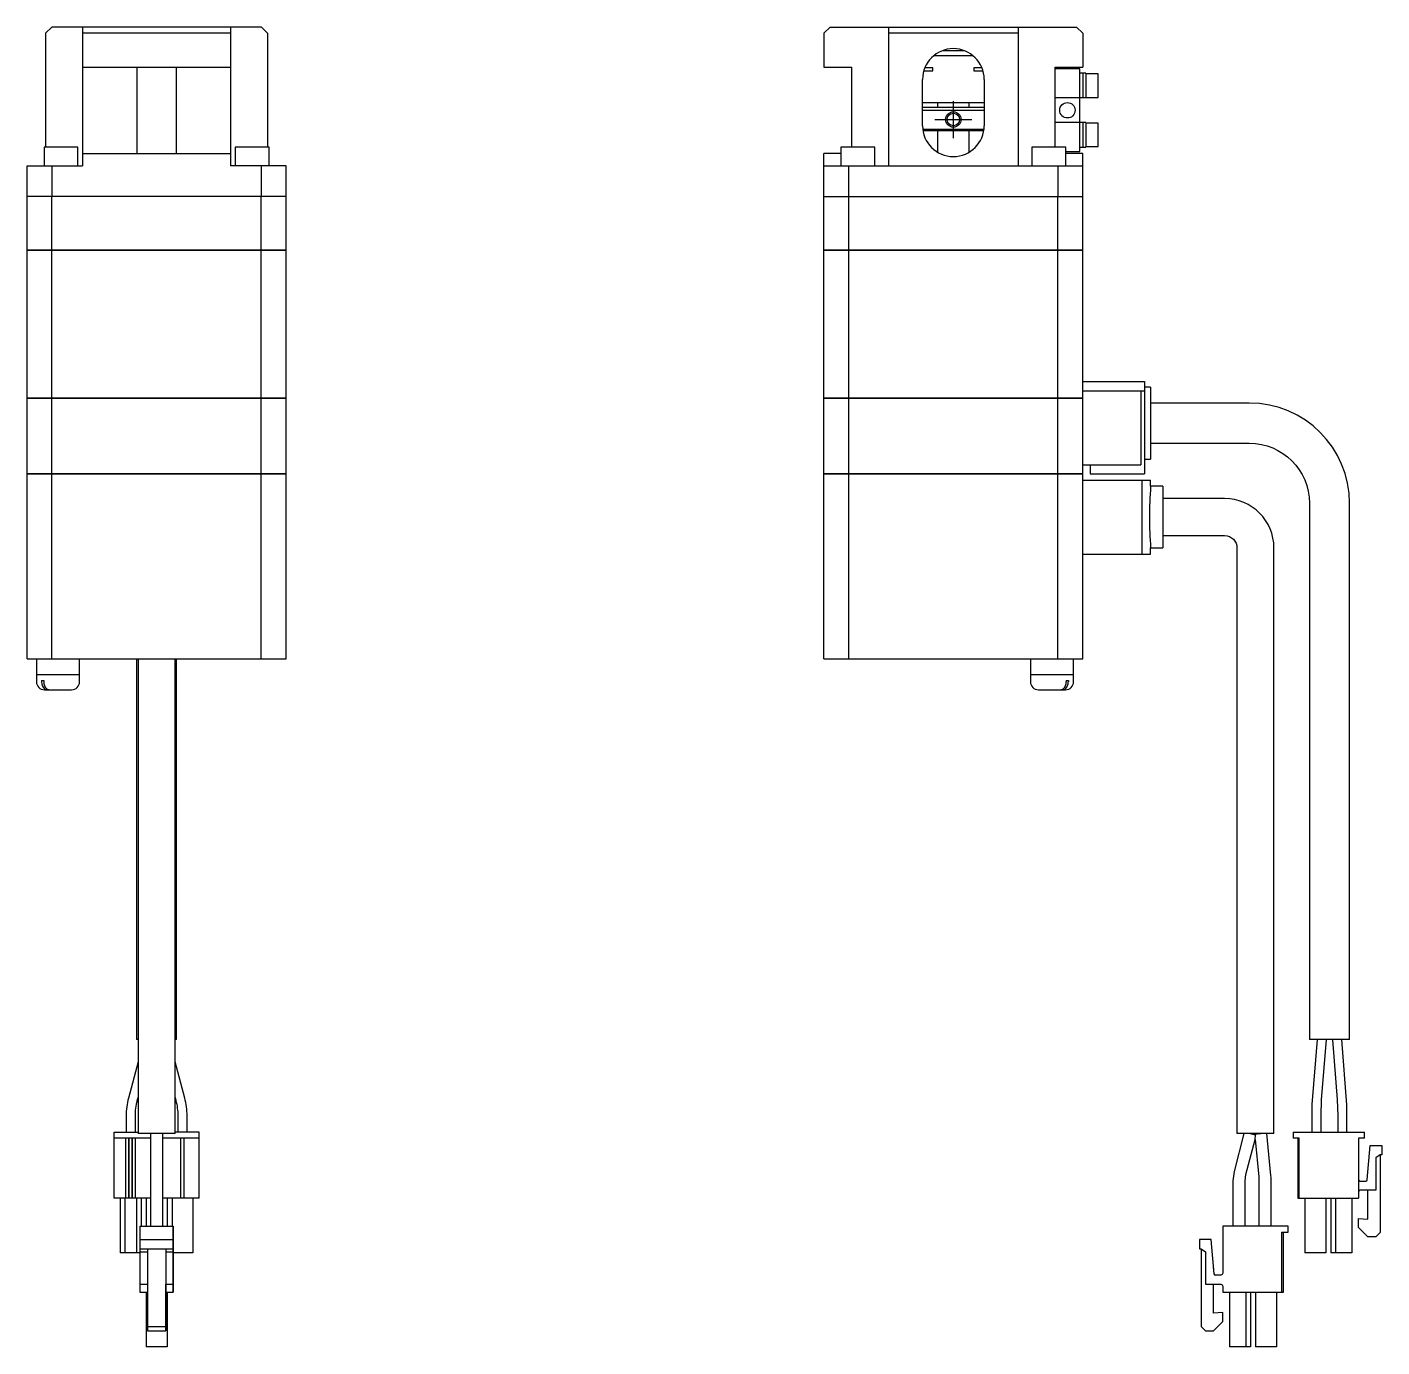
# Model space of a CAD drawing. Extents: x 0 to 971, y -8 to 578.
# Drawn here: x 501.2 to 720.9, y 108.6 to 322.7 of the extents above; entities that cross this region are included whole.
import ezdxf

# ---------------------------------------------------------------- set-up
doc = ezdxf.new("R2010")
doc.units = 0
doc.header["$LTSCALE"] = 0.5
doc.linetypes.add('CENTER', pattern=[50.8, 31.75, -6.35, 6.35, -6.35])
for name, color, linetype in [('MSM_CENTER', 1, 'CENTER'), ('MSM_CONTINUOUS', 7, 'CONTINUOUS'), ('MSM_NARROW', 5, 'CONTINUOUS')]:
    doc.layers.add(name, color=color, linetype=linetype)

msp = doc.modelspace()

# ---------------------------------------------------------------- linework, layer by layer
at = {"layer": 'MSM_CENTER'}
for p, q in [((651.41, 304.69), (651.41, 310.69)), ((648.41, 307.69), (654.41, 307.69))]:
    msp.add_line(p, q, dxfattribs=at)
at = {"layer": 'MSM_CONTINUOUS'}
for p, q in [((505.2, 322.69), (504.2, 321.69)), ((504.2, 321.69), (504.2, 303.19)), ((539.2, 322.69), (505.2, 322.69)), ((510.2, 322.69), (510.2, 300.19)), ((534.2, 321.69), (510.2, 321.69)), ((534.2, 322.69), (534.2, 300.19)), ((540.2, 321.69), (539.2, 322.69)), ((540.2, 321.69), (540.2, 303.19)), ((631.41, 322.69), (630.41, 321.69)), ((630.41, 321.69), (630.41, 316.19)), ((631.41, 322.69), (671.41, 322.69)), ((640.91, 322.69), (640.91, 300.19)), ((661.91, 321.69), (640.91, 321.69)), ((661.91, 322.69), (661.91, 300.19)), ((672.41, 321.69), (671.41, 322.69)), ((672.41, 321.69), (672.41, 316.19)), ((649.71, 318.89), (653.12, 318.89)), ((650.16, 318.89), (650.16, 319.03)), ((652.66, 319.03), (652.66, 318.89)), ((648.28, 318.09), (654.54, 318.09)), ((510.2, 316.19), (534.2, 316.19)), ((518.98, 316.19), (518.98, 302.19)), ((525.41, 302.19), (525.41, 316.19)), ((630.41, 316.19), (634.91, 316.19)), ((634.91, 316.19), (634.91, 303.19)), ((646.61, 315.59), (648.08, 315.59)), ((648.08, 316.09), (646.79, 316.09)), ((648.06, 315.59), (648.06, 316.09)), ((648.08, 315.59), (648.08, 316.09)), ((656.04, 316.09), (654.74, 316.09)), ((654.74, 316.09), (654.74, 315.59)), ((654.74, 315.59), (656.21, 315.59)), ((654.76, 316.09), (654.76, 315.59)), ((667.91, 316.19), (672.41, 316.19)), ((667.91, 303.19), (667.91, 316.19)), ((671.91, 315.89), (667.91, 315.89)), ((671.91, 302.49), (671.91, 315.89)), ((672.91, 315.19), (671.91, 315.19)), ((672.41, 315.19), (672.41, 311.19)), ((672.91, 315.19), (672.91, 311.19)), ((674.91, 315.09), (672.91, 315.09)), ((674.91, 311.29), (674.91, 315.09)), ((646.41, 306.69), (646.41, 314.19)), ((656.41, 314.19), (656.41, 306.69)), ((656.41, 310.39), (646.41, 310.39)), ((648.91, 309.69), (648.91, 310.39)), ((653.91, 310.39), (653.91, 309.69)), ((672.91, 311.19), (667.91, 311.19)), ((672.91, 311.29), (674.91, 311.29)), ((646.41, 309.69), (656.41, 309.69)), ((646.41, 309.19), (656.41, 309.19)), ((656.38, 306.09), (646.45, 306.09)), ((646.48, 305.89), (656.35, 305.89)), ((648.91, 302.36), (648.91, 305.89)), ((653.91, 305.89), (653.91, 302.36)), ((672.91, 307.19), (667.91, 307.19)), ((672.41, 307.19), (672.41, 303.19)), ((672.91, 307.19), (672.91, 303.19)), ((674.91, 307.09), (672.91, 307.09)), ((674.91, 303.29), (674.91, 307.09)), ((672.91, 303.29), (674.91, 303.29)), ((509.45, 303.19), (503.95, 303.19)), ((503.95, 303.19), (503.95, 300.19)), ((509.45, 300.19), (509.45, 303.19)), ((510.2, 302.19), (534.2, 302.19)), ((540.45, 303.19), (534.95, 303.19)), ((534.95, 303.19), (534.95, 300.19)), ((540.45, 300.19), (540.45, 303.19)), ((630.41, 286.49), (630.41, 302.19)), ((633.16, 302.19), (630.41, 302.19)), ((638.66, 303.19), (633.16, 303.19)), ((633.16, 303.19), (633.16, 300.19)), ((638.66, 300.19), (638.66, 303.19)), ((669.66, 303.19), (664.16, 303.19)), ((664.16, 303.19), (664.16, 300.19)), ((669.66, 300.19), (669.66, 303.19)), ((669.66, 302.49), (671.91, 302.49)), ((672.41, 302.19), (669.66, 302.19)), ((671.91, 303.19), (672.91, 303.19)), ((672.41, 286.49), (672.41, 302.19)), ((501.2, 286.49), (501.2, 300.19)), ((501.2, 300.19), (510.2, 300.19)), ((505.2, 300.19), (505.2, 295.19)), ((543.2, 300.19), (534.2, 300.19)), ((539.2, 295.19), (539.2, 300.19)), ((543.2, 286.49), (543.2, 300.19)), ((630.41, 300.19), (672.41, 300.19)), ((634.41, 300.19), (634.41, 295.19)), ((668.41, 295.19), (668.41, 300.19)), ((543.2, 295.19), (501.2, 295.19)), ((505.23, 286.49), (505.23, 295.19)), ((539.17, 286.49), (539.17, 295.19)), ((630.41, 295.19), (672.41, 295.19)), ((634.44, 286.49), (634.44, 295.19)), ((668.38, 286.49), (668.38, 295.19)), ((543.2, 286.49), (501.2, 286.49)), ((501.2, 262.49), (501.2, 286.44)), ((543.2, 286.44), (501.2, 286.44)), ((501.25, 286.44), (501.25, 286.49)), ((505.23, 262.49), (505.23, 286.44)), ((505.48, 286.44), (505.48, 286.49)), ((538.91, 286.44), (538.91, 286.49)), ((539.17, 262.49), (539.17, 286.44)), ((543.15, 286.44), (543.15, 286.49)), ((543.2, 262.49), (543.2, 286.44)), ((672.41, 286.49), (630.41, 286.49)), ((630.41, 262.49), (630.41, 286.44)), ((672.41, 286.44), (630.41, 286.44)), ((630.46, 286.44), (630.46, 286.49)), ((634.44, 262.49), (634.44, 286.44)), ((634.7, 286.44), (634.7, 286.49)), ((668.13, 286.44), (668.13, 286.49)), ((668.38, 262.49), (668.38, 286.44)), ((672.36, 286.44), (672.36, 286.49)), ((672.41, 250.19), (672.41, 286.44)), ((672.41, 265.19), (682.41, 265.19)), ((672.41, 263.69), (682.41, 263.69)), ((681.81, 263.69), (681.81, 251.69)), ((682.41, 265.19), (682.41, 250.19)), ((683.41, 264.26), (682.41, 264.26)), ((683.41, 264.26), (683.41, 252.62)), ((543.2, 262.49), (501.2, 262.49)), ((501.2, 250.19), (501.2, 262.44)), ((543.2, 262.44), (501.2, 262.44)), ((501.25, 262.44), (501.25, 262.49)), ((505.23, 250.19), (505.23, 262.44)), ((505.48, 262.44), (505.48, 262.49)), ((538.91, 262.44), (538.91, 262.49)), ((539.17, 250.19), (539.17, 262.44)), ((543.15, 262.44), (543.15, 262.49)), ((543.2, 250.19), (543.2, 262.44)), ((672.41, 262.49), (630.41, 262.49)), ((630.41, 250.19), (630.41, 262.44)), ((672.41, 262.44), (630.41, 262.44)), ((630.46, 262.44), (630.46, 262.49)), ((634.44, 250.19), (634.44, 262.44)), ((634.7, 262.44), (634.7, 262.49)), ((668.13, 262.44), (668.13, 262.49)), ((668.38, 250.19), (668.38, 262.44)), ((672.36, 262.44), (672.36, 262.49)), ((699.41, 261.69), (683.41, 261.69)), ((683.41, 255.19), (699.41, 255.19)), ((672.41, 251.69), (681.81, 251.69)), ((673.61, 251.69), (673.61, 250.19)), ((682.41, 252.62), (683.41, 252.62)), ((543.2, 250.19), (501.2, 250.19)), ((501.2, 220.19), (501.2, 250.14)), ((543.2, 250.14), (501.2, 250.14)), ((501.25, 250.14), (501.25, 250.19)), ((505.23, 220.19), (505.23, 250.14)), ((505.48, 250.14), (505.48, 250.19)), ((538.91, 250.14), (538.91, 250.19)), ((539.17, 220.19), (539.17, 250.14)), ((543.15, 250.14), (543.15, 250.19)), ((543.2, 220.19), (543.2, 250.14)), ((672.41, 250.19), (630.41, 250.19)), ((630.41, 220.19), (630.41, 250.14)), ((672.41, 250.14), (630.41, 250.14)), ((630.46, 250.14), (630.46, 250.19)), ((634.44, 220.19), (634.44, 250.14)), ((634.7, 250.14), (634.7, 250.19)), ((668.13, 250.14), (668.13, 250.19)), ((668.38, 220.19), (668.38, 250.14)), ((672.36, 250.14), (672.36, 250.19)), ((672.41, 220.19), (672.41, 250.14)), ((672.41, 249.19), (683.41, 249.19)), ((673.61, 250.19), (682.41, 250.19)), ((681.98, 249.19), (681.98, 237.19)), ((683.41, 248.19), (683.41, 249.19)), ((685.41, 248.19), (683.41, 248.19)), ((685.41, 248.19), (685.41, 238.19)), ((695.41, 246.19), (685.41, 246.19)), ((709.16, 245.44), (709.16, 158.44)), ((715.66, 158.44), (715.66, 245.44)), ((685.41, 240.19), (695.41, 240.19)), ((683.41, 237.19), (683.41, 238.19)), ((683.41, 238.19), (685.41, 238.19)), ((697.41, 238.19), (697.41, 143.19)), ((703.41, 143.19), (703.41, 238.19)), ((672.41, 237.19), (683.41, 237.19)), ((501.2, 220.19), (543.2, 220.19)), ((502.7, 220.19), (502.7, 217.69)), ((509.7, 217.69), (509.7, 220.19)), ((518.95, 220.19), (518.95, 158.44)), ((519.2, 220.19), (519.2, 143.19)), ((525.2, 143.19), (525.2, 220.19)), ((525.45, 158.44), (525.45, 220.19)), ((630.41, 220.19), (672.41, 220.19)), ((663.91, 220.19), (663.91, 217.69)), ((670.91, 217.69), (670.91, 220.19)), ((502.7, 217.69), (509.7, 217.69)), ((502.7, 217.64), (509.7, 217.64)), ((502.7, 217.64), (502.7, 216.49)), ((502.75, 217.69), (502.75, 217.64)), ((509.65, 217.64), (509.65, 217.69)), ((509.7, 216.49), (509.7, 217.64)), ((663.91, 217.69), (670.91, 217.69)), ((663.91, 217.64), (663.91, 216.49)), ((663.91, 217.64), (670.91, 217.64)), ((663.96, 217.69), (663.96, 217.64)), ((670.86, 217.64), (670.86, 217.69)), ((670.91, 216.49), (670.91, 217.64)), ((503.55, 216.69), (503.9, 216.69)), ((503.55, 216.69), (503.55, 216.49)), ((503.9, 216.69), (503.9, 216.49)), ((669.7, 216.69), (670.06, 216.69)), ((669.7, 216.69), (669.7, 216.49)), ((670.06, 216.69), (670.06, 216.49)), ((504, 215.19), (508.4, 215.19)), ((665.21, 215.19), (669.61, 215.19)), ((519.2, 158.44), (518.95, 158.44)), ((525.45, 158.44), (525.2, 158.44)), ((715.66, 158.44), (709.16, 158.44)), ((710.41, 158.44), (709.57, 147.89)), ((711.14, 148.7), (711.91, 158.38)), ((712.91, 158.38), (713.64, 148.7)), ((715.21, 147.87), (714.41, 158.44)), ((519.2, 154.81), (517.63, 148.95)), ((526.77, 148.95), (525.2, 154.81)), ((519.07, 148.56), (519.2, 149.02)), ((525.2, 149.02), (525.32, 148.56)), ((711.04, 146.06), (711.14, 148.7)), ((713.64, 148.7), (713.74, 146.07)), ((517.25, 146.06), (517.25, 143.44)), ((518.75, 143.44), (518.75, 146.06)), ((525.65, 146.07), (525.65, 143.44)), ((527.15, 143.44), (527.15, 146.07)), ((709.54, 147.04), (709.54, 143.44)), ((711.04, 143.44), (711.04, 146.06)), ((713.74, 146.07), (713.74, 143.44)), ((715.24, 143.44), (715.24, 147.06)), ((515.3, 143.44), (519.2, 143.44)), ((515.3, 132.74), (515.3, 143.44)), ((525.2, 143.19), (519.2, 143.19)), ((521.2, 143.19), (521.2, 136.81)), ((523.2, 136.81), (523.2, 143.19)), ((523.2, 136.28), (523.2, 143.19)), ((529.1, 143.44), (525.2, 143.44)), ((529.1, 132.74), (529.1, 143.44)), ((698.53, 143.19), (696.93, 137.06)), ((703.41, 143.19), (697.41, 143.19)), ((699.56, 143.19), (700.41, 142.97)), ((700.28, 143), (699.56, 143.19)), ((700.27, 143.09), (701.26, 143.19)), ((700.27, 143.09), (700.28, 143)), ((700.28, 143), (700.41, 142.97)), ((700.41, 142.97), (700.28, 143)), ((700.35, 142.24), (700.41, 142.97)), ((702.92, 136.38), (702.27, 143.19)), ((706.51, 143.44), (706.51, 142.44)), ((706.51, 143.44), (718.11, 143.44)), ((718.11, 142.44), (718.11, 143.44)), ((521.2, 142.44), (515.3, 142.44)), ((517.2, 132.74), (517.2, 142.44)), ((517.7, 132.74), (517.7, 142.44)), ((517.75, 132.74), (517.75, 142.44)), ((518.25, 132.74), (518.25, 142.44)), ((518.3, 132.74), (518.3, 142.44)), ((518.8, 132.74), (518.8, 142.44)), ((529.1, 142.44), (523.2, 142.44)), ((526.15, 132.74), (526.15, 142.44)), ((526.65, 132.74), (526.65, 142.44)), ((698.87, 136.56), (700.35, 142.24)), ((700.35, 142.24), (700.93, 136.19)), ((707.51, 142.44), (706.51, 142.44)), ((707.26, 142.44), (707.26, 132.74)), ((707.51, 132.74), (707.51, 142.44)), ((718.11, 142.44), (717.11, 142.44)), ((717.11, 142.44), (717.11, 132.74)), ((718.51, 135.67), (719, 141.24)), ((719, 141.24), (720.91, 141.24)), ((720.91, 141.24), (720.91, 139.74)), ((720.61, 139.74), (719.91, 139.24)), ((719.91, 139.24), (719.91, 133.99)), ((720.91, 139.74), (720.61, 139.74)), ((720.61, 139.74), (720.61, 127.14)), ((521.2, 136.81), (521.2, 135.55)), ((523.2, 135.55), (523.2, 136.81)), ((523.2, 136.09), (523.2, 136.28)), ((696.93, 137.06), (696.74, 135.55)), ((698.74, 135.55), (698.87, 136.56)), ((702.94, 136.09), (702.92, 136.38)), ((521.2, 135.55), (521.2, 128.19)), ((523.2, 128.19), (523.2, 136.09)), ((523.2, 128.19), (523.2, 135.55)), ((696.74, 135.55), (696.74, 128.19)), ((698.74, 128.19), (698.74, 135.55)), ((700.93, 136.19), (700.94, 136.09)), ((700.94, 136.09), (700.94, 128.19)), ((702.94, 128.19), (702.94, 136.09)), ((717.41, 135.49), (718.31, 135.49)), ((521.2, 132.74), (515.3, 132.74)), ((516.3, 132.74), (516.3, 123.84)), ((517.05, 132.74), (517.05, 123.84)), ((518.95, 132.74), (518.95, 123.84)), ((519.7, 132.74), (519.7, 128.19)), ((520.5, 132.74), (520.5, 128.19)), ((529.1, 132.74), (523.2, 132.74)), ((523.9, 132.74), (523.9, 128.19)), ((524.7, 132.74), (524.7, 128.19)), ((528.1, 132.74), (528.1, 123.84)), ((707.26, 132.74), (717.11, 132.74)), ((708.41, 132.74), (708.41, 123.84)), ((711.81, 132.74), (711.81, 123.84)), ((712.61, 132.74), (712.61, 123.84)), ((713.36, 132.74), (713.36, 123.84)), ((716.01, 132.74), (716.01, 123.84)), ((719.91, 133.99), (717.41, 133.99)), ((718.61, 129.31), (718.61, 133.99)), ((519.5, 128.19), (524.9, 128.19)), ((519.5, 128.19), (519.5, 125.99)), ((524.9, 128.19), (524.9, 120.54)), ((524.9, 128.19), (524.9, 128.19)), ((524.9, 127.19), (524.9, 128.19)), ((695.11, 128.19), (695.11, 120.54)), ((705.71, 128.19), (695.11, 128.19)), ((705.71, 127.19), (705.71, 128.19)), ((705.71, 127.19), (705.71, 128.19)), ((717.11, 127.94), (717.11, 129.44)), ((717.11, 129.44), (718.61, 129.31)), ((718.61, 126.44), (717.11, 127.94)), ((519.5, 125.99), (519.5, 124.49)), ((519.5, 125.99), (524.9, 125.99)), ((524.9, 117.49), (524.9, 127.19)), ((524.9, 125.99), (524.9, 124.49)), ((524.9, 120.42), (524.9, 125.99)), ((691.31, 125.99), (691.31, 124.49)), ((693.23, 125.99), (691.31, 125.99)), ((693.71, 120.42), (693.23, 125.99)), ((693.71, 120.42), (693.23, 125.99)), ((704.71, 127.19), (705.71, 127.19)), ((704.71, 117.49), (704.71, 127.19)), ((704.71, 117.49), (704.71, 127.19)), ((704.96, 117.49), (704.96, 127.19)), ((719.91, 126.44), (718.61, 126.44)), ((720.61, 127.14), (719.91, 126.44)), ((519.5, 123.84), (516.3, 123.84)), ((519.5, 124.49), (524.9, 124.49)), ((519.5, 124.49), (519.5, 123.99)), ((519.5, 123.99), (520.7, 123.99)), ((519.5, 123.99), (519.5, 118.74)), ((520.7, 124.49), (520.7, 111.89)), ((523.7, 124.49), (523.7, 123.99)), ((523.7, 124.49), (523.7, 111.89)), ((523.7, 123.99), (524.9, 123.99)), ((523.7, 123.99), (523.7, 118.74)), ((524.9, 124.49), (524.9, 123.99)), ((524.9, 123.99), (524.9, 118.74)), ((528.1, 123.84), (524.9, 123.84)), ((691.31, 124.49), (691.61, 124.49)), ((691.61, 124.49), (692.31, 123.99)), ((691.61, 124.49), (691.61, 111.89)), ((692.31, 123.99), (692.31, 118.74)), ((711.81, 123.84), (708.41, 123.84)), ((716.01, 123.84), (712.61, 123.84)), ((693.71, 120.42), (693.61, 121.57)), ((693.71, 120.42), (693.61, 121.57)), ((693.61, 121.57), (693.61, 121.57)), ((519.5, 118.74), (520.7, 118.74)), ((519.5, 118.74), (519.5, 118.44)), ((523.7, 114.06), (523.7, 118.74)), ((523.7, 118.74), (524.9, 118.74)), ((523.7, 118.44), (523.7, 118.74)), ((524.9, 120.54), (524.9, 120.24)), ((524.9, 120.24), (524.9, 120.42)), ((524.9, 118.74), (524.9, 118.44)), ((692.31, 118.74), (694.81, 118.74)), ((693.61, 114.06), (693.61, 118.74)), ((693.61, 114.06), (693.61, 118.74)), ((694.81, 120.24), (693.91, 120.24)), ((519.5, 118.44), (519.5, 117.49)), ((519.5, 117.49), (520.7, 117.49)), ((520.5, 117.49), (520.5, 108.59)), ((523.7, 117.49), (524.9, 117.49)), ((523.9, 117.49), (523.9, 108.59)), ((523.9, 117.49), (523.9, 108.59)), ((523.9, 117.49), (523.9, 108.59)), ((524.9, 118.44), (524.9, 117.49)), ((695.11, 118.44), (695.11, 117.49)), ((695.11, 117.49), (704.71, 117.49)), ((696.21, 117.49), (696.21, 108.59)), ((698.86, 117.49), (698.86, 108.59)), ((699.61, 117.49), (699.61, 108.59)), ((699.61, 117.49), (699.61, 108.59)), ((700.41, 117.49), (700.41, 108.59)), ((703.81, 117.49), (703.81, 108.59)), ((703.81, 117.49), (703.81, 108.59)), ((704.71, 117.49), (704.96, 117.49)), ((523.7, 114.19), (523.7, 114.06)), ((523.7, 112.69), (523.7, 114.19)), ((523.7, 111.19), (523.7, 112.69)), ((695.11, 114.19), (693.61, 114.06)), ((693.61, 111.19), (695.11, 112.69)), ((693.61, 111.19), (695.11, 112.69)), ((695.11, 112.69), (695.11, 114.19)), ((695.11, 112.69), (695.11, 114.19)), ((520.7, 111.89), (523.7, 111.89)), ((520.7, 111.89), (520.7, 111.19)), ((520.7, 111.19), (523.7, 111.19)), ((523.7, 111.89), (523.7, 111.19)), ((691.61, 111.89), (692.31, 111.19)), ((692.31, 111.19), (693.61, 111.19)), ((523.9, 108.59), (520.5, 108.59)), ((699.61, 108.59), (696.21, 108.59)), ((703.81, 108.59), (700.41, 108.59))]:
    msp.add_line(p, q, dxfattribs=at)
for centre, radius in [((669.91, 309.19), 1.25), ((651.41, 307.69), 1.01)]:
    msp.add_circle(centre, radius, dxfattribs=at)
for centre, radius, start, end in [((651.41, 314.19), 5, 0, 180), ((651.41, 306.69), 5, 180, 0), ((699.41, 245.44), 16.25, 0, 90), ((743.2, 243.19), 60, 175.2198, 184.7802), ((695.41, 238.19), 8, 0, 90), ((504, 216.49), 1.3, 180, 270), ((504.95, 216.41), 1.41, 177.1822, 228.6257), ((505.29, 216.4), 1.39, 176.96, 227.1801), ((504.5, 215.94), 0.751, 231.1045, 268.2319), ((504.85, 215.94), 0.754, 228.1061, 264.1834), ((508.4, 216.49), 1.3, 270, 0), ((665.21, 216.49), 1.3, 180, 270), ((668.76, 215.94), 0.754, 275.8166, 311.8939), ((669.11, 215.94), 0.751, 271.7681, 308.8955), ((668.32, 216.4), 1.39, 312.8199, 3.04), ((668.65, 216.41), 1.41, 311.3743, 2.8178), ((669.61, 216.49), 1.3, 270, 0), ((711.83, 158.38), 0.0793, 1.3133, 50.4599), ((712.99, 158.38), 0.0766, 131.0402, 178.7232), ((528.4, 146.07), 11.15, 165.0015, 180.0068), ((515.99, 146.07), 11.15, 359.9911, 15.0006), ((720.29, 147.04), 10.75, 175.452, 180), ((704.49, 147.06), 10.75, 0, 4.2892), ((717.41, 135.79), 0.3, 180, 270), ((718.31, 135.69), 0.2, 270, 355), ((717.41, 133.69), 0.3, 90, 180), ((693.91, 120.44), 0.2, 185, 270), ((693.91, 120.44), 0.2, 185, 270)]:
    msp.add_arc(centre, radius, start, end, dxfattribs=at)
at = {"layer": 'MSM_CONTINUOUS', "extrusion": (0, 0, -1)}
for centre, radius, start, end in [((-699.41, 245.44), 9.75, 90, 180), ((-695.41, 238.19), 2, 90, 180), ((-528.4, 146.07), 9.65, 359.9899, 14.9986), ((-515.99, 146.07), 9.65, 165.0035, 180.008), ((-693.91, 120.44), 0.2, 270, 355), ((-694.81, 120.54), 0.3, 180, 270), ((-694.81, 118.44), 0.3, 90, 180)]:
    msp.add_arc(centre, radius, start, end, dxfattribs=at)
at = {"layer": 'MSM_NARROW'}
msp.add_circle((651.41, 307.69), 1.25, dxfattribs=at)

doc.saveas('drawing.dxf')
